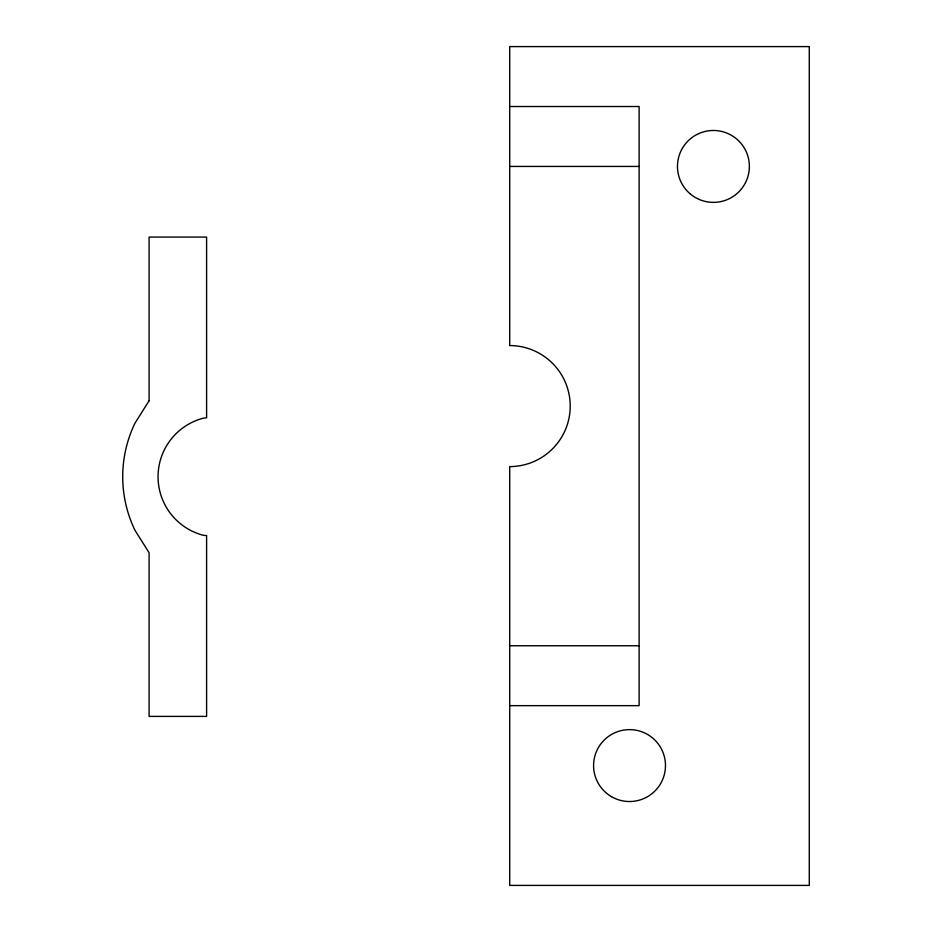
<?xml version="1.0" encoding="UTF-8"?>
<svg xmlns="http://www.w3.org/2000/svg" width="932" height="932" viewBox="0 0 932 932"><rect width="100%" height="100%" fill="white"/><g stroke="black" fill="none" stroke-linecap="round" stroke-linejoin="round"><path stroke-width="1.4" d="M509.711 106.516L639.119 106.516L639.119 705.652L509.711 705.652M509.711 166.432L639.119 166.432M509.711 645.748L639.119 645.748M149.085 400.748L134.93 423.256A123.199 123.199 0 0 0 134.93 530.215L149.085 552.723L149.085 716.393L206.601 716.393L206.601 535.667L202.92 535.189A60.51 60.51 0 0 1 202.92 418.282L206.601 417.804L206.601 237.078L149.085 237.078L149.085 400.748M809.279 46.6L509.711 46.6L509.711 345.574A60.51 60.51 0 0 1 570.221 406.084A60.51 60.51 0 0 1 509.711 466.594L509.711 885.4L809.279 885.4L809.279 46.6M690.437 194.077A35.952 35.952 0 0 0 748.85 172.502A35.952 35.952 0 0 0 700.957 132.705A35.952 35.952 0 0 0 690.437 194.077M611.555 796.709A35.952 35.952 0 0 0 665.483 765.568A35.952 35.952 0 0 0 611.555 734.439A35.952 35.952 0 0 0 611.555 796.709"/></g></svg>
